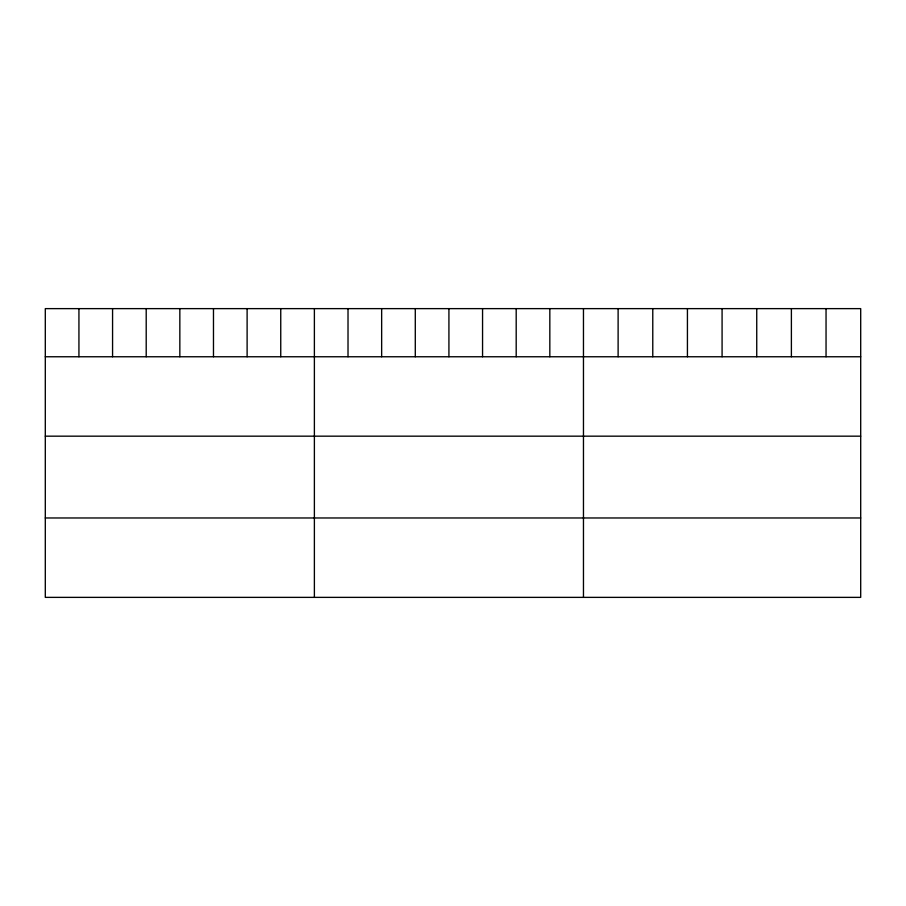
<?xml version="1.0" encoding="UTF-8"?>
<svg xmlns="http://www.w3.org/2000/svg" width="906" height="906" viewBox="0 0 906 906"><rect width="100%" height="100%" fill="white"/><g stroke="black" fill="none" stroke-linecap="round" stroke-linejoin="round"><path stroke-width="1.36" d="M860.7 356.76L860.7 597.371L45.3 597.371L45.3 308.629L860.7 308.629L860.7 356.76L45.3 356.76M45.3 436.171L860.7 436.171M45.3 517.972L860.7 517.972M826.046 308.629L826.046 356.76M791.391 308.629L791.391 356.76M756.737 308.629L756.737 356.76M722.082 308.629L722.082 356.76M687.428 308.629L687.428 356.76M652.773 308.629L652.773 356.76M618.118 308.629L618.118 356.76M583.464 308.629L583.464 597.371M549.829 308.629L549.829 356.76M516.194 308.629L516.194 356.76M482.558 308.629L482.558 356.76M448.923 308.629L448.923 356.76M415.288 308.629L415.288 356.76M381.653 308.629L381.653 356.76M348.017 308.629L348.017 356.76M314.382 308.629L314.382 597.371M280.747 308.629L280.747 356.76M247.112 308.629L247.112 356.76M213.476 308.629L213.476 356.76M179.841 308.629L179.841 356.76M146.206 308.629L146.206 356.76M112.571 308.629L112.571 356.76M78.935 308.629L78.935 356.76"/></g></svg>
